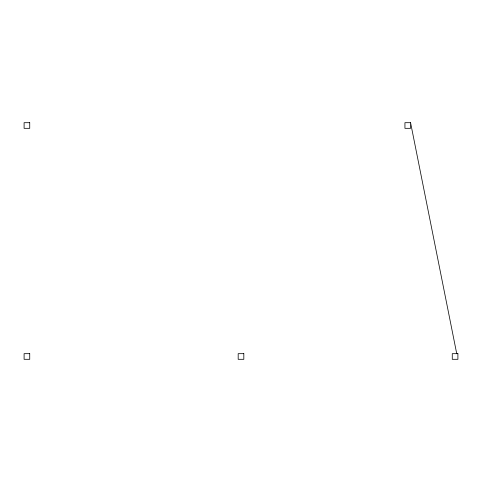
<?xml version="1.0" encoding="UTF-8"?>
<svg xmlns="http://www.w3.org/2000/svg" width="482" height="482" viewBox="0 0 482 482"><rect width="100%" height="100%" fill="white"/><g stroke="black" fill="none" stroke-linecap="round" stroke-linejoin="round"><path stroke-width="0.72" d="M410.574 122.693L404.94 122.693L404.94 128.326L410.574 128.326L410.574 122.693L456.731 353.674M29.733 122.693L24.1 122.693L24.1 128.326L29.733 128.326L29.733 122.693M29.733 353.674L24.1 353.674L24.1 359.307L29.733 359.307L29.733 353.674M243.82 353.674L238.18 353.674L238.18 359.307L243.82 359.307L243.82 353.674M457.9 353.674L452.267 353.674L452.267 359.307L457.9 359.307L457.9 353.674"/></g></svg>
